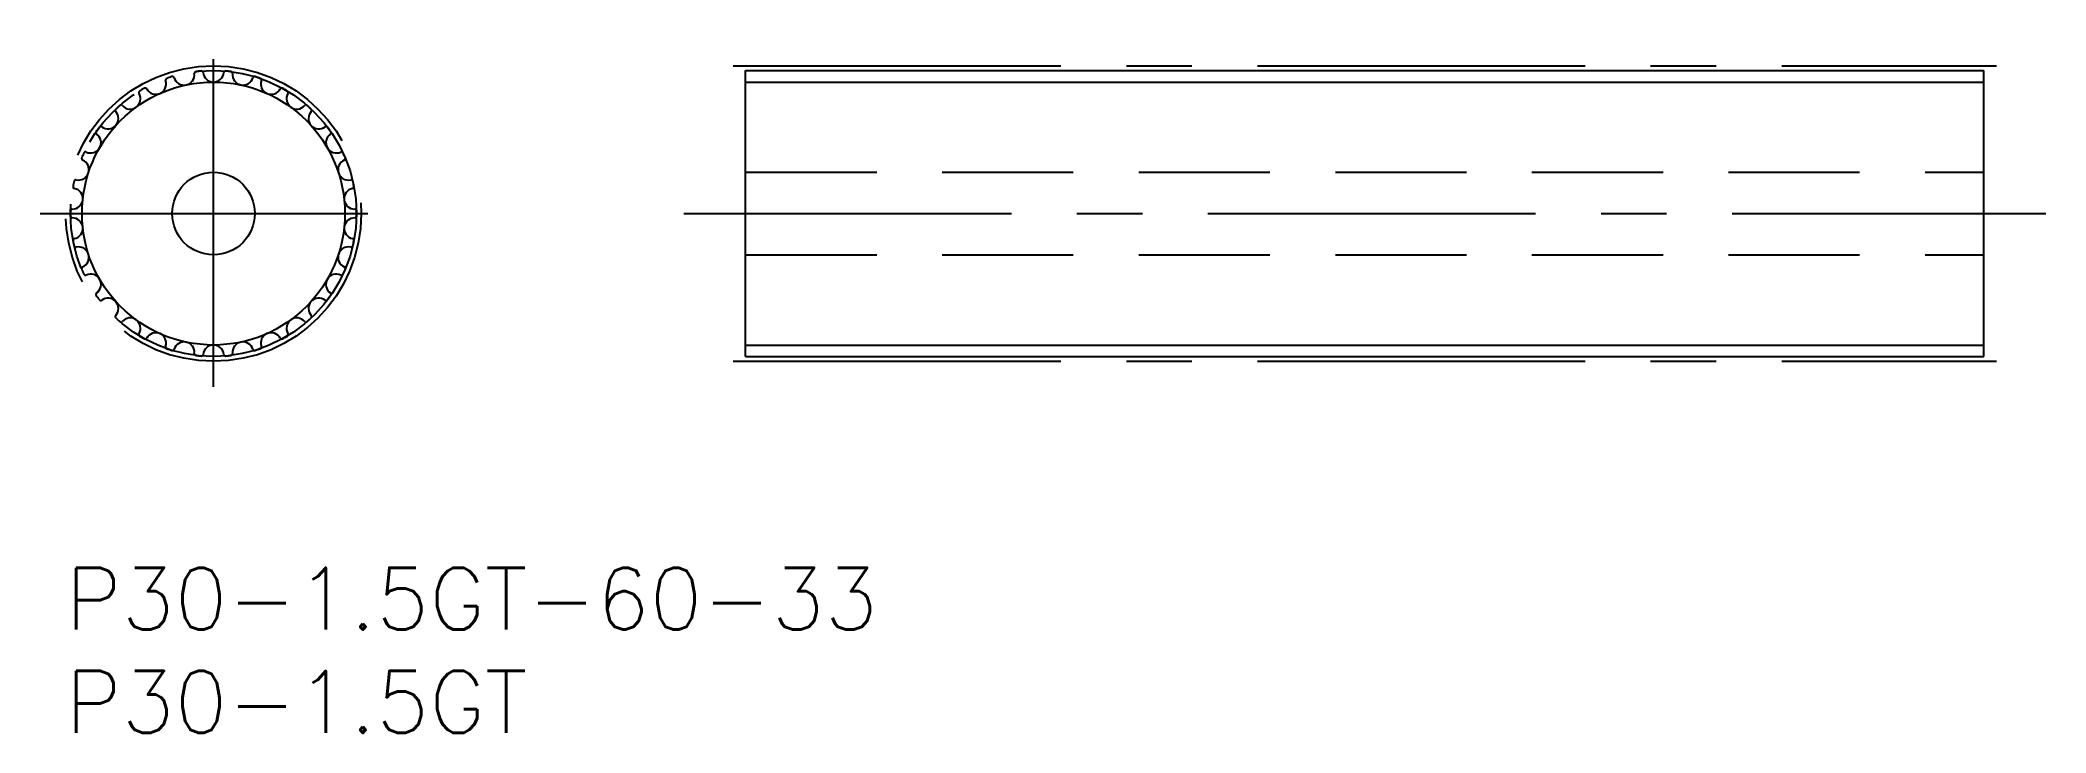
# Model space of a CAD drawing. Extents: x -1.2 to 95.9, y -8 to 25.6.
import ezdxf

# ---------------------------------------------------------------- set-up
doc = ezdxf.new("R2010")
doc.units = 0
doc.header["$LTSCALE"] = 0.5
for name, pattern in [('CENTER', [50.8, 31.75, -6.35, 6.35, -6.35]), ('DASHED', [19.05, 12.7, -6.35]), ('PHANTOM', [63.5, 31.75, -6.35, 6.35, -6.35, 6.35, -6.35])]:
    doc.linetypes.add(name, pattern=pattern)
for name, color, linetype in [('MSM_CENTER', 1, 'CENTER'), ('MSM_CONTINUOUS', 7, 'CONTINUOUS'), ('MSM_DASHED', 4, 'DASHED'), ('MSM_IMAGINARY', 6, 'PHANTOM'), ('MSM_NARROW', 5, 'CONTINUOUS'), ('MSM_PART_NUMBER', 7, 'CONTINUOUS')]:
    doc.layers.add(name, color=color, linetype=linetype)
doc.styles.get("Standard").update_dxf_attribs({"font": 'txt.shx', "height": 3, "bigfont": 'bigfont.shx'})

msp = doc.modelspace()

# ---------------------------------------------------------------- linework, layer by layer
at = {"layer": 'MSM_CENTER'}
for p, q in [((7.16, 8.76), (7.16, 25.56)), ((32.344, 24.32), (93.544, 24.32)), ((-1.24, 17.16), (15.56, 17.16)), ((29.944, 17.16), (95.944, 17.16)), ((32.344, 10), (93.544, 10))]:
    msp.add_line(p, q, dxfattribs=at)
msp.add_circle((7.16, 17.16), 7.16, dxfattribs=at)
at = {"layer": 'MSM_CONTINUOUS'}
for p, q in [((32.944, 10.23), (32.944, 24.09)), ((32.944, 24.09), (92.944, 24.09)), ((92.944, 10.23), (92.944, 24.09)), ((32.944, 10.23), (92.944, 10.23))]:
    msp.add_line(p, q, dxfattribs=at)
msp.add_circle((7.16, 17.16), 2, dxfattribs=at)
for centre, radius, start, end in [((4.364, 23.44), 0.504, 209.1804, 18.8196), ((4.921, 23.629), 0.084, 109.093, 198.81959), ((7.16, 17.16), 6.93, 106.90701, 109.09299), ((5.169, 23.71), 0.084, 17.1804, 106.90701), ((5.731, 23.884), 0.504, 197.1804, 6.8196), ((6.315, 23.954), 0.084, 97.093, 186.81959), ((7.16, 17.16), 6.93, 94.90701, 97.09299), ((6.574, 23.981), 0.084, 5.1804, 94.90701), ((7.16, 24.034), 0.504, 185.1804, 354.8196), ((7.746, 23.981), 0.084, 85.093, 174.81959), ((7.16, 17.16), 6.93, 82.90701, 85.09299), ((8.005, 23.954), 0.084, 353.1804, 82.90701), ((8.589, 23.884), 0.504, 173.1804, 342.8196), ((9.151, 23.71), 0.084, 73.093, 162.81959), ((7.16, 17.16), 6.93, 70.90701, 73.09299), ((9.399, 23.629), 0.084, 341.1804, 70.90701), ((9.956, 23.44), 0.504, 161.1804, 330.8196), ((7.16, 17.16), 6.93, 130.90701, 133.09299), ((2.677, 22.334), 0.084, 41.1804, 130.90701), ((3.12, 22.721), 0.504, 221.1804, 30.8196), ((3.625, 23.022), 0.084, 121.093, 210.81959), ((7.16, 17.16), 6.93, 118.90701, 121.09299), ((3.851, 23.153), 0.084, 29.1804, 118.90701), ((10.469, 23.153), 0.084, 61.093, 150.81959), ((7.16, 17.16), 6.93, 58.90701, 61.09299), ((11.2, 22.721), 0.504, 149.1804, 318.8196), ((10.695, 23.022), 0.084, 329.1804, 58.90701), ((11.643, 22.334), 0.084, 49.093, 138.81959), ((7.16, 17.16), 6.93, 46.90701, 49.09299), ((2.052, 21.76), 0.504, 233.1804, 42.8196), ((2.483, 22.159), 0.084, 133.093, 222.81959), ((12.268, 21.76), 0.504, 137.1804, 306.8196), ((11.837, 22.159), 0.084, 317.1804, 46.90701), ((1.207, 20.597), 0.504, 245.1804, 54.8196), ((1.546, 21.078), 0.084, 145.093, 234.81959), ((7.16, 17.16), 6.93, 142.90701, 145.09299), ((1.699, 21.289), 0.084, 53.1804, 142.90701), ((12.621, 21.289), 0.084, 37.093, 126.81959), ((13.113, 20.597), 0.504, 125.1804, 294.8196), ((7.16, 17.16), 6.93, 34.90701, 37.09299), ((12.774, 21.078), 0.084, 305.1804, 34.90701), ((0.622, 19.284), 0.504, 257.1804, 66.8196), ((0.854, 19.825), 0.084, 157.093, 246.81959), ((7.16, 17.16), 6.93, 154.90701, 157.09299), ((0.96, 20.063), 0.084, 65.1804, 154.90701), ((13.698, 19.284), 0.504, 113.1804, 282.8196), ((13.36, 20.063), 0.084, 25.093, 114.81959), ((7.16, 17.16), 6.93, 22.90701, 25.09299), ((13.466, 19.825), 0.084, 293.1804, 22.90701), ((0.438, 18.455), 0.084, 169.093, 258.81959), ((7.16, 17.16), 6.93, 166.90701, 169.09299), ((0.492, 18.711), 0.084, 77.1804, 166.90701), ((13.828, 18.711), 0.084, 13.093, 102.81959), ((13.882, 18.455), 0.084, 281.1804, 10.90701), ((7.16, 17.16), 6.93, 10.90701, 13.09299), ((0.324, 17.879), 0.504, 269.1804, 78.8196), ((13.996, 17.879), 0.504, 101.1804, 270.8196), ((7.16, 17.16), 6.93, 178.90701, 181.09299), ((0.315, 17.291), 0.084, 89.1804, 178.90701), ((0.315, 17.029), 0.084, 181.093, 270.81959), ((0.324, 16.441), 0.504, 281.1804, 90.8196), ((13.996, 16.441), 0.504, 89.1804, 258.8196), ((14.005, 17.291), 0.084, 1.093, 90.81959), ((14.005, 17.029), 0.084, 269.1804, 358.90701), ((7.16, 17.16), 6.93, 358.90701, 1.09299), ((0.438, 15.865), 0.084, 101.1804, 190.90701), ((7.16, 17.16), 6.93, 190.90701, 193.09299), ((0.492, 15.609), 0.084, 193.093, 282.81959), ((13.828, 15.609), 0.084, 257.1804, 346.90701), ((13.882, 15.865), 0.084, 349.093, 78.81959), ((7.16, 17.16), 6.93, 346.90701, 349.09299), ((0.622, 15.036), 0.504, 293.1804, 102.8196), ((13.698, 15.036), 0.504, 77.1804, 246.8196), ((0.854, 14.495), 0.084, 113.1804, 202.90701), ((7.16, 17.16), 6.93, 202.90701, 205.09299), ((0.96, 14.257), 0.084, 205.093, 294.81959), ((1.207, 13.723), 0.504, 305.1804, 114.8196), ((13.113, 13.723), 0.504, 65.1804, 234.8196), ((13.36, 14.257), 0.084, 245.1804, 334.90701), ((7.16, 17.16), 6.93, 334.90701, 337.09299), ((13.466, 14.495), 0.084, 337.093, 66.81959), ((1.546, 13.242), 0.084, 125.1804, 214.90701), ((7.16, 17.16), 6.93, 214.90701, 217.09299), ((1.699, 13.031), 0.084, 217.093, 306.81959), ((2.052, 12.56), 0.504, 317.1804, 126.8196), ((12.268, 12.56), 0.504, 53.1804, 222.8196), ((12.621, 13.031), 0.084, 233.1804, 322.90701), ((7.16, 17.16), 6.93, 322.90701, 325.09299), ((12.774, 13.242), 0.084, 325.093, 54.81959), ((2.483, 12.161), 0.084, 137.1804, 226.90701), ((7.16, 17.16), 6.93, 226.90701, 229.09299), ((2.677, 11.986), 0.084, 229.093, 318.81959), ((3.12, 11.599), 0.504, 329.1804, 138.8196), ((11.2, 11.599), 0.504, 41.1804, 210.8196), ((11.643, 11.986), 0.084, 221.1804, 310.90701), ((7.16, 17.16), 6.93, 310.90701, 313.09299), ((11.837, 12.161), 0.084, 313.093, 42.81959), ((3.625, 11.298), 0.084, 149.1804, 238.90701), ((7.16, 17.16), 6.93, 238.90701, 241.09299), ((3.851, 11.167), 0.084, 241.093, 330.81959), ((4.364, 10.88), 0.504, 341.1804, 150.8196), ((4.921, 10.691), 0.084, 161.1804, 250.90701), ((5.731, 10.436), 0.504, 353.1804, 162.8196), ((7.16, 10.286), 0.504, 5.1804, 174.8196), ((8.589, 10.436), 0.504, 17.1804, 186.8196), ((9.399, 10.691), 0.084, 289.093, 18.81959), ((9.956, 10.88), 0.504, 29.1804, 198.8196), ((10.469, 11.167), 0.084, 209.1804, 298.90701), ((7.16, 17.16), 6.93, 298.90701, 301.09299), ((10.695, 11.298), 0.084, 301.093, 30.81959), ((7.16, 17.16), 6.93, 250.90701, 253.09299), ((5.169, 10.61), 0.084, 253.093, 342.81959), ((6.315, 10.366), 0.084, 173.1804, 262.90701), ((7.16, 17.16), 6.93, 262.90701, 265.09299), ((6.574, 10.339), 0.084, 265.093, 354.81959), ((7.746, 10.339), 0.084, 185.1804, 274.90701), ((7.16, 17.16), 6.93, 274.90701, 277.09299), ((8.005, 10.366), 0.084, 277.093, 6.81959), ((9.151, 10.61), 0.084, 197.1804, 286.90701), ((7.16, 17.16), 6.93, 286.90701, 289.09299)]:
    msp.add_arc(centre, radius, start, end, dxfattribs=at)
at = {"layer": 'MSM_DASHED'}
for p, q in [((32.944, 19.16), (92.944, 19.16)), ((32.944, 15.16), (92.944, 15.16))]:
    msp.add_line(p, q, dxfattribs=at)
at = {"layer": 'MSM_IMAGINARY'}
msp.add_circle((7.16, 17.16), 6.93, dxfattribs=at)
at = {"layer": 'MSM_NARROW'}
for p, q in [((32.944, 23.53), (92.944, 23.53)), ((32.944, 10.79), (92.944, 10.79))]:
    msp.add_line(p, q, dxfattribs=at)
msp.add_circle((7.16, 17.16), 6.37, dxfattribs=at)

# ---------------------------------------------------------------- texts
at = {"layer": 'MSM_PART_NUMBER'}
for s, p in [('P30-1.5GT-60-33', (0, -3)), ('P30-1.5GT', (0, -8))]:
    msp.add_text(s, height=3, dxfattribs=at).set_placement(p)

doc.saveas('drawing.dxf')
